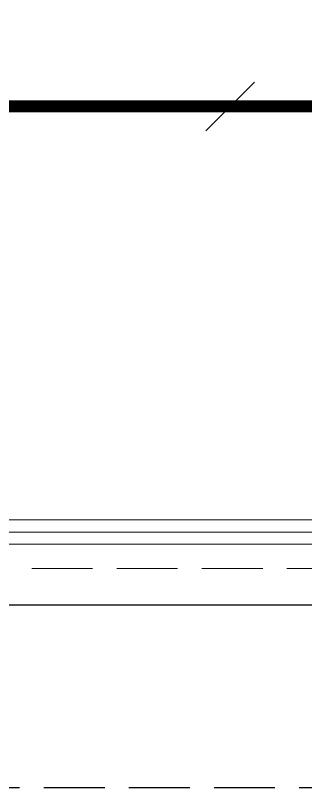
# Model space of a CAD drawing. Extents: x 2803505 to 5851001, y -1372902 to 24339.
# Drawn here: x 3747496 to 3748690, y -776762 to -773589 of the extents above; entities that cross this region are included whole.
import ezdxf

# ---------------------------------------------------------------- set-up
doc = ezdxf.new("R2010")
doc.units = 0
doc.header["$LTSCALE"] = 1000
doc.header["$MEASUREMENT"] = 0
doc.linetypes.add('CENTER2', pattern=[1.125, 0.75, -0.125, 0.125, -0.125])
doc.linetypes.add('DASH', pattern=[0.35, 0.25, -0.1])
doc.layers.get('0').update_dxf_attribs({"linetype": 'CONTINUOUS'})
for name, color, linetype in [('!!电气', 1, 'CONTINUOUS'), ('SHTLN', 4, 'CONTINUOUS'), ('WIRE-接地', 2, 'CONTINUOUS'), ('卫生间', 6, 'CONTINUOUS'), ('看线', 185, 'CONTINUOUS')]:
    doc.layers.add(name, color=color, linetype=linetype)
doc.layers.add('平面-栏杆', color=56, linetype='CONTINUOUS', lineweight=15)
doc.layers.add('平面-看线', color=252, linetype='CONTINUOUS', lineweight=15)

# ---------------------------------------------------------------- blocks, each defined once
blk = doc.blocks.new('A$C148B7D8E')
at = {"layer": '卫生间', "color": 252, "linetype": 'DASH'}
blk.add_lwpolyline([(16100, 14000), (16100, 15400), (7700, 15400), (7700, 10800), (7300, 10800), (7300, 10000), (900, 10000), (900, 9000), (-900, 9000), (-900, -900), (1750, -900), (1750, -2100), (23450, -2100), (23450, -900), (25100, -900)], dxfattribs=at)
blk = doc.blocks.new('A$C66B635E3')
at = {"layer": '平面-栏杆', "color": 252}
for points in [[(16650, 50), (21300, 50)], [(16650, 0), (21300, 0)]]:
    blk.add_lwpolyline(points, dxfattribs=at)
at = {"layer": '平面-看线', "color": 252}
blk.add_lwpolyline([(16650, 100), (21300, 100)], dxfattribs=at)
at = {"layer": '平面-看线', "color": 252, "linetype": 'DASH'}
blk.add_lwpolyline([(16650, -100), (21300, -100)], dxfattribs=at)
at = {"layer": '看线', "color": 252, "ltscale": 0.5}
blk.add_lwpolyline([(21250, -250), (16650, -250)], dxfattribs=at)
at = {"color": 252}
blk.add_blockref('A$C148B7D8E', (-100, 1100), dxfattribs=at)
blk = doc.blocks.new('$TelecSys$00000008')
blk.add_line((0.4, 0.4), (-0.4, -0.4))

msp = doc.modelspace()

# ---------------------------------------------------------------- linework, layer by layer
at = {"layer": 'WIRE-接地', "color": 2, "linetype": 'CENTER2', "const_width": 50}
msp.add_lwpolyline([(3768770.1, -775767.3), (3763865.8, -775767.3), (3763865.8, -775166.2), (3763114.1, -775166.2), (3763114.1, -773959.4), (3756516.1, -773959.4), (3756516.1, -774566.6), (3751118.3, -774566.6), (3751118.3, -773962.7), (3744516.3, -773962.7), (3744516.3, -775168.2), (3743769.6, -775168.2), (3743769.6, -775763.5), (3738862, -775763.5), (3738862, -775160.6), (3738116, -775160.6), (3738116, -773971.3), (3731519.3, -773971.3), (3731519.3, -774564.2), (3728813.6, -774564.2), (3728813.6, -766667.6)], dxfattribs=at)

# ---------------------------------------------------------------- block references
at = {"layer": '!!电气'}
msp.add_blockref('A$C66B635E3', (3728813.6, -775762.1), dxfattribs=at)
at = {"layer": 'SHTLN', "color": 2, "xscale": 250, "yscale": 250, "zscale": 250, "rotation": 180}
msp.add_blockref('$TelecSys$00000008', (3748379.8, -773962.7), dxfattribs=at)

doc.saveas('drawing.dxf')
